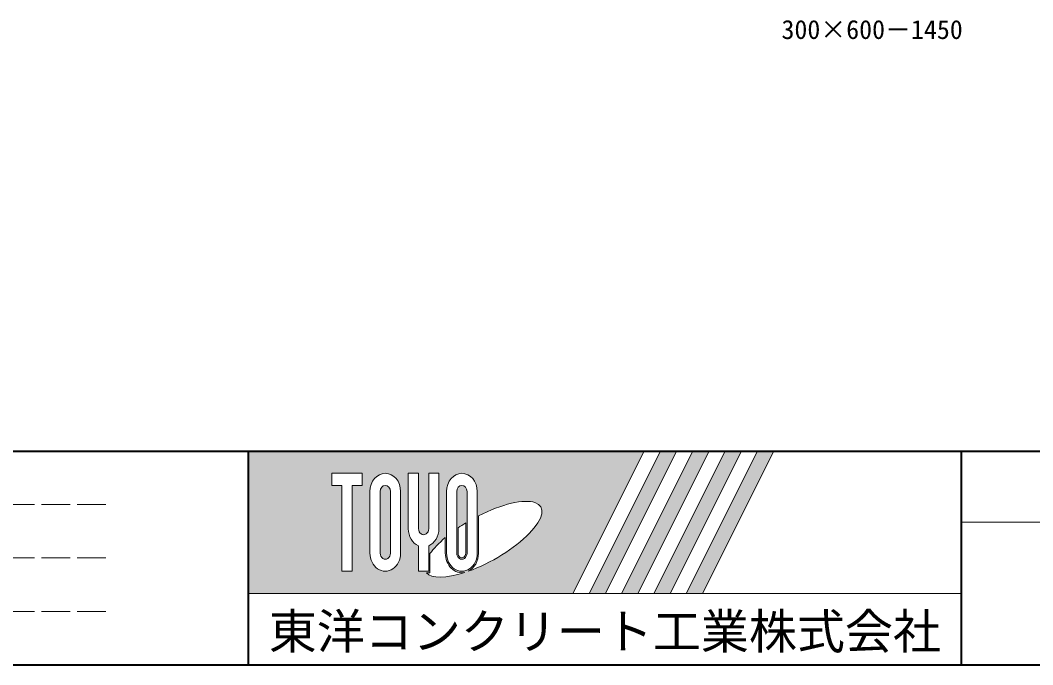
# Model space of a CAD drawing. Units: millimetres at full size; details may follow other scales. Extents: x -18734 to 51600, y -18820 to 17820.
# Drawn here: x 10815 to 15075, y 600 to 3314 of the extents above; entities that cross this region are included whole.
import ezdxf
from ezdxf.enums import TextEntityAlignment as Align

# ---------------------------------------------------------------- set-up
doc = ezdxf.new("R2010")
doc.units = ezdxf.units.MM
doc.header["$LTSCALE"] = 20
doc.linetypes.add('DASHED', pattern=[7.5, 6, -1.5])
doc.layers.add('図枠', color=7, linetype='Continuous', lineweight=5)
doc.layers.add('補助線', color=8, linetype='Continuous', lineweight=13)
doc.layers.add('文字', color=7, linetype='Continuous')
doc.styles.add('ＭＳ ゴシック', font='')
doc.styles.add('ＭＳ 明朝', font='')
doc.styles.get('ＭＳ ゴシック').set_extended_font_data('MS Gothic')
doc.styles.get('ＭＳ 明朝').set_extended_font_data('MS Mincho')

msp = doc.modelspace()

# ---------------------------------------------------------------- hatches: boundary and pattern name
at = {"layer": '図枠'}
h = msp.add_hatch(color=256, dxfattribs=at)
h.paths.add_polyline_path([(11775, 1500), (11775, 900), (13140.94, 900), (13440.94, 1500)])
edge = h.paths.add_edge_path(flags=16)
edge.add_ellipse((12763.34, 1128.49), major_axis=(242.43, 135.7), ratio=0.3471473, start_angle=-144.31122, end_angle=72.1899, ccw=False)
edge.add_ellipse((12673.57, 1069.9), major_axis=(0, 82.5), ratio=0.8463542, start_angle=-160.70346, end_angle=-90)
edge.add_line((12743.4, 1069.9), (12743.4, 1227.17))
edge = h.paths.add_edge_path(flags=16)
edge.add_ellipse((12673.57, 1330.1), major_axis=(0, 76.15), ratio=0.8463542, start_angle=-90, end_angle=90, ccw=False)
edge.add_line((12738.03, 1330.1), (12738.03, 1069.9))
edge.add_ellipse((12673.57, 1069.9), major_axis=(0, 76.15), ratio=0.8463542, start_angle=90, end_angle=-90, ccw=False)
edge.add_line((12609.12, 1069.9), (12609.12, 1330.1))
edge = h.paths.add_edge_path(flags=16)
edge.add_line((12695.06, 1330.1), (12695.06, 1069.9))
edge.add_ellipse((12673.57, 1069.9), major_axis=(0, 25.38), ratio=0.8463542, start_angle=90, end_angle=-90, ccw=False)
edge.add_line((12652.09, 1069.9), (12652.09, 1330.1))
edge.add_ellipse((12673.57, 1330.1), major_axis=(0, 25.38), ratio=0.8463542, start_angle=-90, end_angle=90, ccw=False)
edge = h.paths.add_edge_path(flags=16)
edge.add_line((12689.69, 1197.11), (12689.69, 1069.9))
edge.add_ellipse((12673.57, 1069.9), major_axis=(0, 19.04), ratio=0.8463541, start_angle=90, end_angle=-90, ccw=False)
edge.add_line((12657.46, 1069.9), (12657.46, 1176.28))
edge.add_ellipse((12763.34, 1128.49), major_axis=(242.43, 135.7), ratio=0.3471473, start_angle=107.79174, end_angle=126.47132, ccw=False)
edge = h.paths.add_edge_path(flags=16)
edge.add_ellipse((12512.44, 1173.03), major_axis=(0, 76.15), ratio=0.8463542, start_angle=-163.34117, end_angle=-90, ccw=False)
edge.add_line((12533.92, 1101.23), (12533.92, 993.75))
edge.add_line((12533.92, 993.75), (12490.95, 993.75))
edge.add_line((12490.95, 993.75), (12490.95, 1101.23))
edge.add_ellipse((12512.44, 1173.03), major_axis=(0, 76.15), ratio=0.8463542, start_angle=90, end_angle=163.34117, ccw=False)
edge.add_line((12447.99, 1173.03), (12447.99, 1406.25))
edge.add_line((12447.99, 1406.25), (12490.95, 1406.25))
edge.add_line((12490.95, 1406.25), (12490.95, 1173.03))
edge.add_ellipse((12512.44, 1173.03), major_axis=(0, 25.38), ratio=0.8463542, start_angle=90, end_angle=-90)
edge.add_line((12533.92, 1173.03), (12533.92, 1406.25))
edge.add_line((12533.92, 1406.25), (12576.89, 1406.25))
edge.add_line((12576.89, 1406.25), (12576.89, 1173.03))
edge = h.paths.add_edge_path(flags=16)
edge.add_line((12603.75, 1135.58), (12603.75, 1069.9))
edge.add_ellipse((12673.57, 1069.9), major_axis=(0, 82.5), ratio=0.8463542, start_angle=90, end_angle=-171.54427)
edge.add_ellipse((12763.34, 1128.49), major_axis=(242.43, 135.7), ratio=0.3471473, start_angle=-178.64954, end_angle=-148.29244, ccw=False)
edge.add_line((12524.67, 987.4), (12539.29, 987.4))
edge.add_line((12539.29, 987.4), (12539.29, 1067.85))
edge.add_ellipse((12763.34, 1128.49), major_axis=(242.43, 135.7), ratio=0.3471473, start_angle=148.21912, end_angle=165.90812, ccw=False)
edge = h.paths.add_edge_path(flags=16)
edge.add_ellipse((12351.31, 1330.1), major_axis=(0, 76.15), ratio=0.8463542, start_angle=-90, end_angle=90, ccw=False)
edge.add_line((12415.76, 1330.1), (12415.76, 1069.9))
edge.add_ellipse((12351.31, 1069.9), major_axis=(0, 76.15), ratio=0.8463542, start_angle=90, end_angle=-90, ccw=False)
edge.add_line((12286.85, 1069.9), (12286.85, 1330.1))
edge = h.paths.add_edge_path(flags=16)
edge.add_line((12372.79, 1330.1), (12372.79, 1069.9))
edge.add_ellipse((12351.31, 1069.9), major_axis=(0, 25.38), ratio=0.8463542, start_angle=90, end_angle=-90, ccw=False)
edge.add_line((12329.82, 1069.9), (12329.82, 1330.1))
edge.add_ellipse((12351.31, 1330.1), major_axis=(0, 25.38), ratio=0.8463542, start_angle=-90, end_angle=90, ccw=False)
h.paths.add_polyline_path([(12254.63, 1406.25), (12254.63, 1355.48), (12211.66, 1355.48), (12211.66, 993.75), (12168.69, 993.75), (12168.69, 1355.48), (12125.72, 1355.48), (12125.72, 1406.25)], flags=16)
for points in [[(13209, 900), (13277.06, 900), (13577.06, 1500), (13509, 1500)], [(13713.19, 1500), (13645.12, 1500), (13345.12, 900), (13413.19, 900)], [(13849.31, 1500), (13781.25, 1500), (13481.25, 900), (13549.31, 900)], [(13985.44, 1500), (13917.38, 1500), (13617.38, 900), (13685.44, 900)]]:
    msp.add_hatch(color=256, dxfattribs=at).paths.add_polyline_path(points)

# ---------------------------------------------------------------- linework, layer by layer
at = {"layer": '図枠', "lineweight": 40}
for p, q in [((1200, 1500), (24600, 1500)), ((11775, 600), (11775, 1500)), ((14775, 600), (14775, 1500)), ((1200, 600), (24600, 600))]:
    msp.add_line(p, q, dxfattribs=at)
at = {"layer": '図枠'}
for p, q in [((11775, 1500), (13440.94, 1500)), ((13440.94, 1500), (13140.94, 900)), ((13509, 1500), (13209, 900)), ((13577.06, 1500), (13277.06, 900)), ((13645.12, 1500), (13345.12, 900)), ((13713.19, 1500), (13413.19, 900)), ((13781.25, 1500), (13481.25, 900)), ((13509, 1500), (13577.06, 1500)), ((13849.31, 1500), (13549.31, 900)), ((13917.38, 1500), (13617.38, 900)), ((13645.12, 1500), (13713.19, 1500)), ((13985.44, 1500), (13685.44, 900)), ((13781.25, 1500), (13849.31, 1500)), ((13917.38, 1500), (13985.44, 1500)), ((12125.72, 1406.25), (12125.72, 1355.48)), ((12125.72, 1406.25), (12254.63, 1406.25)), ((12254.63, 1406.25), (12254.63, 1355.48)), ((12447.99, 1406.25), (12490.95, 1406.25)), ((12447.99, 1173.03), (12447.99, 1406.25)), ((12490.95, 1406.25), (12490.95, 1173.03)), ((12533.92, 1406.25), (12576.89, 1406.25)), ((12533.92, 1173.03), (12533.92, 1406.25)), ((12576.89, 1406.25), (12576.89, 1173.03)), ((12168.69, 1355.48), (12125.72, 1355.48)), ((12168.69, 1355.48), (12168.69, 993.75)), ((12211.66, 1355.48), (12211.66, 993.75)), ((12254.63, 1355.48), (12211.66, 1355.48)), ((12286.85, 1330.1), (12286.85, 1069.9)), ((12329.82, 1069.9), (12329.82, 1330.1)), ((12372.79, 1330.1), (12372.79, 1069.9)), ((12415.76, 1069.9), (12415.76, 1330.1)), ((12609.12, 1330.1), (12609.12, 1069.9)), ((12652.09, 1069.9), (12652.09, 1330.1)), ((12695.06, 1330.1), (12695.06, 1069.9)), ((12738.03, 1069.9), (12738.03, 1330.1)), ((12689.69, 1197.11), (12689.69, 1069.9)), ((12743.4, 1069.9), (12743.4, 1227.17)), ((12657.46, 1069.9), (12657.46, 1176.28)), ((12603.75, 1135.58), (12603.75, 1069.9)), ((12490.95, 1101.23), (12490.95, 993.75)), ((12533.92, 1101.23), (12533.92, 993.75)), ((12539.29, 1067.85), (12539.29, 987.4)), ((12211.66, 993.75), (12168.69, 993.75)), ((12533.92, 993.75), (12490.95, 993.75)), ((12524.67, 987.4), (12539.29, 987.4)), ((11775, 900), (13140.94, 900)), ((13209, 900), (13277.06, 900)), ((13345.12, 900), (13413.19, 900)), ((13481.25, 900), (13549.31, 900)), ((13617.38, 900), (13685.44, 900))]:
    msp.add_line(p, q, dxfattribs=at)
at = {"layer": '図枠', "linetype": 'DASHED', "lineweight": 9}
for p, q in [((11175, 1275), (1800, 1275)), ((11175, 1050), (1800, 1050)), ((11175, 825), (1800, 825))]:
    msp.add_line(p, q, dxfattribs=at)
at = {"layer": '図枠', "lineweight": 13}
msp.add_line((24600, 1200), (14775, 1200), dxfattribs=at)
at = {"layer": '図枠'}
for centre, major_axis, ratio, start_param, end_param in [((12351.31, 1330.1), (0, 76.15), 0.846354, 4.712389, 7.8539816), ((12673.57, 1330.1), (0, 76.15), 0.846354, 4.712389, 7.8539816), ((12351.31, 1330.1), (0, 25.38), 0.846354, 4.712389, 7.8539816), ((12673.57, 1330.1), (0, 25.38), 0.846354, 4.712389, 7.8539816), ((12763.34, 1128.49), (242.43, 135.7), 0.347147, 4.2621853, 7.7429163), ((12763.34, 1128.49), (242.43, 135.7), 0.347147, 1.6817405, 1.8219833), ((12512.44, 1173.03), (0, 76.15), 0.846354, 1.5707963, 2.8017557), ((12512.44, 1173.03), (0, 25.38), 0.846354, 1.5707963, 4.712389), ((12512.44, 1173.03), (0, 76.15), 0.846354, 3.4814296, 4.712389), ((12763.34, 1128.49), (242.43, 135.7), 0.347147, 2.0815197, 2.5155126), ((12351.31, 1069.9), (0, 76.15), 0.846354, 1.5707963, 4.712389), ((12351.31, 1069.9), (0, 25.38), 0.846354, 1.5707963, 4.712389), ((12673.57, 1069.9), (0, 82.5), 0.846354, 1.5707963, 3.3154679), ((12673.57, 1069.9), (0, 76.15), 0.846354, 1.5707963, 4.712389), ((12673.57, 1069.9), (0, 25.38), 0.846354, 1.5707963, 4.712389), ((12673.57, 1069.9), (0, 19.04), 0.846354, 1.5707963, 4.712389), ((12673.57, 1069.9), (0, 82.5), 0.846354, 3.5338438, 4.712389), ((12763.34, 1128.49), (242.43, 135.7), 0.347147, 3.2093975, 4.2004451)]:
    msp.add_ellipse(centre, major_axis=major_axis, ratio=ratio, start_param=start_param, end_param=end_param, dxfattribs=at)
at = {"layer": '補助線'}
msp.add_line((11775, 900), (14775, 900), dxfattribs=at)

# ---------------------------------------------------------------- texts
at = {"layer": '図枠', "style": 'ＭＳ ゴシック'}
msp.add_text('東洋コンクリート工業株式会社', height=148.1, dxfattribs=at).set_placement((13275, 740.62), align=Align.MIDDLE_CENTER)
at = {"layer": '文字', "style": 'ＭＳ 明朝'}
msp.add_text('300×600－1450', height=80.06, dxfattribs=at).set_placement((14399.52, 3275.03), align=Align.MIDDLE_CENTER)

doc.saveas('drawing.dxf')
